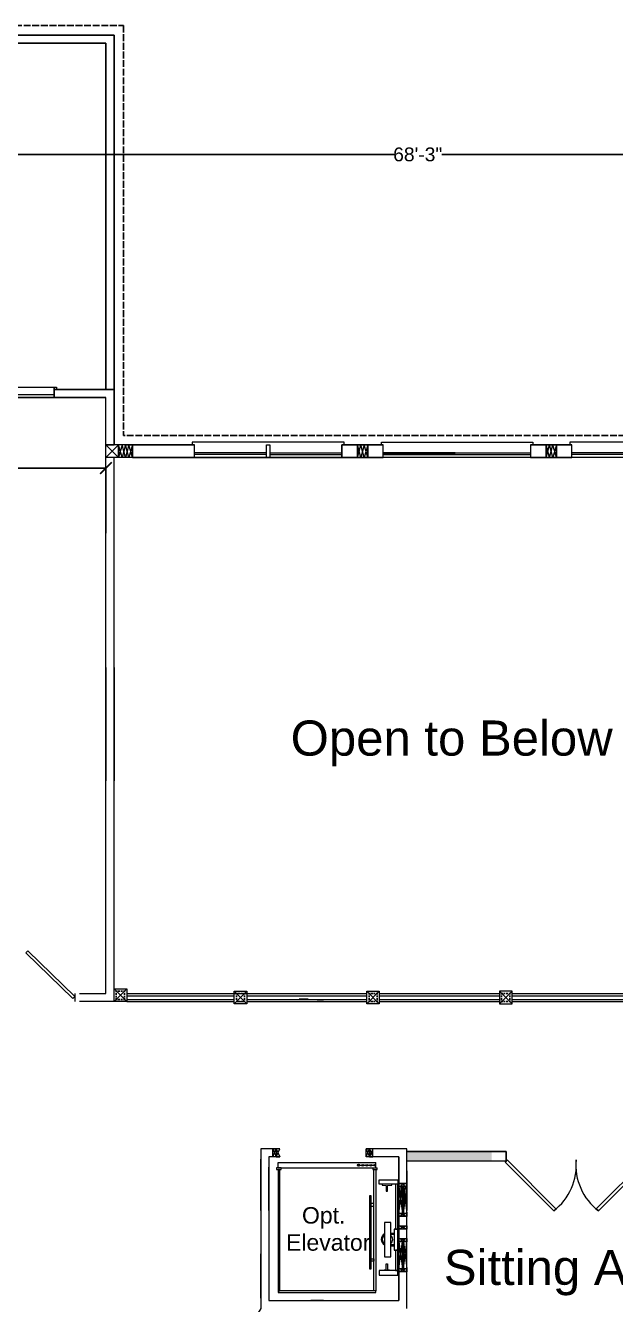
# Model space of a CAD drawing. Header units: inches. Extents: x 38 to 8673, y 1 to 7200.
# Drawn here: x 7721 to 7977, y 3506 to 4062 of the extents above; entities that cross this region are included whole.
import ezdxf

# ---------------------------------------------------------------- set-up
doc = ezdxf.new("R2010")
doc.units = ezdxf.units.IN
doc.header["$MEASUREMENT"] = 0
doc.linetypes.add('ACAD_ISO02W100', pattern=[15, 12, -3])
doc.layers.add('PDF_Layer 2', color=7, linetype='Continuous', true_color=0x221f1f)
doc.styles.add('PDF Arial', font='arial.ttf')
doc.styles.get("Standard").update_dxf_attribs({"font": 'arial.ttf'})
doc.dimstyles.get("Standard").update_dxf_attribs({"dimtxt": 6, "dimasz": 5, "dimexe": 0.18, "dimexo": 0.0625, "dimgap": 0.09, "dimtad": 0, "dimtih": 1, "dimtoh": 1, "dimdec": 0, "dimzin": 0, "dimdsep": 46, "dimlunit": 4, "dimtxsty": 'Standard', "dimblk": 'ARCHTICK', "dimcen": 0.09, "dimclrd": 3, "dimclre": 3, "dimclrt": 1, "dimadec": 0, "dimazin": 0, "dimtfac": 1, "dimtdec": 0, "dimtofl": 0, "dimtmove": 0, "dimatfit": 3, "dimfxl": 100, "dimtolj": 1, "dimtzin": 0, "dimarcsym": 0})

# ---------------------------------------------------------------- blocks, each defined once
blk = doc.blocks.new('_ArchTick')
at = {"color": 0, "linetype": 'ByBlock', "const_width": 0.15}
blk.add_lwpolyline([(-0.5, -0.5), (0.5, 0.5)], dxfattribs=at)
blk = doc.blocks.new('*D61')
at = {"layer": 'Defpoints', "color": 0, "transparency": 16777216}
for p in [(7481.47, 3869.64), (7755.5, 3841.24), (7481.47, 3837.39)]:
    blk.add_point(p, dxfattribs=at)
at = {"layer": 'PDF_Layer 2', "color": 3, "lineweight": -2, "transparency": 16777216}
for p, q in [((7481.47, 3837.46), (7481.47, 3869.82)), ((7481.47, 3869.64), (7605.71, 3869.64)), ((7755.5, 3869.64), (7631.26, 3869.64)), ((7755.5, 3841.3), (7755.5, 3869.82))]:
    blk.add_line(p, q, dxfattribs=at)
at = {"layer": 'PDF_Layer 2', "color": 3, "lineweight": -2, "transparency": 16777216, "xscale": 5, "yscale": 5, "zscale": 5, "rotation": 180}
blk.add_blockref('_ArchTick', (7481.47, 3869.64), dxfattribs=at)
at = {"layer": 'PDF_Layer 2', "color": 3, "lineweight": -2, "transparency": 16777216, "xscale": 5, "yscale": 5, "zscale": 5}
blk.add_blockref('_ArchTick', (7755.5, 3869.64), dxfattribs=at)
at = {"layer": 'PDF_Layer 2', "color": 1, "transparency": 16777216, "insert": (7618.49, 3869.64), "char_height": 6, "attachment_point": 5}
blk.add_mtext('\\A1;22\'-10"', dxfattribs=at)
blk = doc.blocks.new('*D76')
at = {"layer": 'Defpoints', "color": 0, "transparency": 16777216}
for p in [(8300.51, 4005.95), (7481.47, 3903.81), (8300.51, 3879.52)]:
    blk.add_point(p, dxfattribs=at)
at = {"layer": 'PDF_Layer 2', "color": 3, "lineweight": -2, "transparency": 16777216}
for p, q in [((7481.47, 3903.87), (7481.47, 4006.13)), ((7481.47, 4005.95), (7880.58, 4005.95)), ((8300.51, 4005.95), (7901.4, 4005.95)), ((8300.51, 3879.58), (8300.51, 4006.13))]:
    blk.add_line(p, q, dxfattribs=at)
at = {"layer": 'PDF_Layer 2', "color": 3, "lineweight": -2, "transparency": 16777216, "xscale": 5, "yscale": 5, "zscale": 5, "rotation": 180}
blk.add_blockref('_ArchTick', (7481.47, 4005.95), dxfattribs=at)
at = {"layer": 'PDF_Layer 2', "color": 3, "lineweight": -2, "transparency": 16777216, "xscale": 5, "yscale": 5, "zscale": 5}
blk.add_blockref('_ArchTick', (8300.51, 4005.95), dxfattribs=at)
at = {"layer": 'PDF_Layer 2', "color": 1, "transparency": 16777216, "insert": (7890.99, 4005.95), "char_height": 6, "attachment_point": 5}
blk.add_mtext('\\A1;68\'-3"', dxfattribs=at)

msp = doc.modelspace()

# ---------------------------------------------------------------- linework, layer by layer
at = {"color": 18, "true_color": 0x000000}
for p, q in [((7232.69, 4057.81), (7759.01, 4057.81)), ((7236.21, 4054.29), (7755.49, 4054.29))]:
    msp.add_line(p, q, dxfattribs=at)
at = {"layer": 'PDF_Layer 2', "color": 18, "linetype": 'ACAD_ISO02W100', "ltscale": 0.25, "true_color": 0x000000}
for p, q in [((7228.51, 4061.98), (7763.19, 4061.98)), ((7763.19, 4061.98), (7763.19, 3883.81)), ((8052.55, 3883.81), (7763.19, 3883.81))]:
    msp.add_line(p, q, dxfattribs=at)
at = {"layer": 'PDF_Layer 2', "color": 18, "true_color": 0x000000}
for p, q in [((7759.01, 4057.81), (7759.01, 3879.81)), ((7755.49, 4054.29), (7755.49, 3903.81)), ((7733.03, 3900.29), (7733.03, 3904.85)), ((7733.03, 3903.81), (7759.01, 3903.81)), ((7733.03, 3900.29), (7661.03, 3900.29)), ((7733.03, 3900.29), (7755.5, 3900.29)), ((7755.51, 3879.81), (7759.03, 3879.81)), ((7761.03, 3874.29), (7761.03, 3879.81)), ((7767.03, 3874.29), (7767.03, 3879.81)), ((7857.99, 3879.81), (7857.99, 3874.29)), ((7864.79, 3874.29), (7864.79, 3879.81)), ((7869.27, 3874.29), (7869.27, 3879.81)), ((7946.79, 3874.29), (7946.79, 3879.81)), ((7951.27, 3874.29), (7951.27, 3879.81)), ((7857.99, 3874.29), (7793.99, 3874.29)), ((7886.31, 3572.64), (7929.37, 3572.64)), ((7929.37, 3568.47), (7929.37, 3572.64)), ((7886.31, 3568.35), (7929.37, 3568.47))]:
    msp.add_line(p, q, dxfattribs=at)
at = {"layer": 'PDF_Layer 2', "color": 18, "lineweight": 0, "true_color": 0x000000}
for p, q in [((7742.03, 3641.29), (7742.03, 3637.77)), ((7741.11, 3639.15), (7742.02, 3640.03)), ((7759.03, 3637.77), (7744.03, 3637.77))]:
    msp.add_line(p, q, dxfattribs=at)
for points in [[(7659.99, 3903.81), (7659.99, 3904.85), (7733.99, 3904.85), (7733.99, 3903.81)], [(7697.75, 3901.57), (7733.03, 3901.57)], [(7744.03, 3641.29), (7755.51, 3641.29), (7755.5, 3900.29), (7755.5, 3900.29)], [(7859.03, 3879.81), (7859.03, 3880.85), (7793.03, 3880.85), (7793.03, 3879.81)], [(7875.27, 3879.81), (7875.27, 3880.85), (7941.03, 3880.85), (7941.03, 3879.81)], [(8023.03, 3879.81), (8023.03, 3880.85), (7957.03, 3880.85), (7957.03, 3879.81)], [(7765.51, 3879.81), (7763.99, 3874.29), (7762.55, 3879.81), (7761.03, 3874.29), (7755.51, 3879.81)], [(7755.51, 3874.29), (7761.03, 3879.81)], [(7793.99, 3879.81), (7759.03, 3879.81)], [(7763.99, 3879.81), (7762.55, 3874.29), (7761.03, 3879.81)], [(7763.51, 3879.81), (7779.99, 3879.81)], [(7767.03, 3879.81), (7765.51, 3874.29), (7763.99, 3879.81)], [(7767.03, 3874.29), (7765.51, 3879.81)], [(7793.99, 3879.81), (7767.03, 3879.81), (7793.99, 3879.81)], [(7793.99, 3874.29), (7793.99, 3879.81)], [(7825.27, 3876.29), (7793.99, 3876.29)], [(7825.27, 3875.57), (7793.99, 3875.57)], [(7826.79, 3876.29), (7857.99, 3876.29)], [(7826.79, 3875.57), (7857.99, 3875.57)], [(7864.79, 3874.29), (7866.23, 3879.81)], [(7867.75, 3879.81), (7866.23, 3874.29), (7864.79, 3879.81)], [(7869.27, 3879.81), (7867.75, 3874.29), (7866.23, 3879.81)], [(7869.27, 3874.29), (7867.75, 3879.81)], [(8021.99, 3879.81), (8021.99, 3874.29), (7957.99, 3874.29), (7957.99, 3879.81), (7939.99, 3879.81), (7939.99, 3874.29), (7875.99, 3874.29), (7875.99, 3879.81)], [(7907.27, 3876.29), (7875.99, 3876.29)], [(7875.99, 3876.29), (7939.99, 3876.29)], [(7907.27, 3875.57), (7875.99, 3875.57)], [(7875.99, 3875.57), (7939.99, 3875.57)], [(7946.79, 3874.29), (7948.23, 3879.81)], [(7948.23, 3874.29), (7946.79, 3879.81)], [(7948.31, 3874.29), (7949.75, 3879.81)], [(7951.27, 3879.81), (7949.75, 3874.29), (7948.31, 3879.81)], [(7951.27, 3874.29), (7949.75, 3879.81)], [(7988.55, 3876.29), (7957.99, 3876.29)], [(7988.55, 3875.57), (7957.99, 3875.57)], [(7793.99, 3874.29), (7793.99, 3874.29), (7793.99, 3874.29), (7755.51, 3874.29)], [(7764.55, 3643.29), (7759.03, 3637.77), (7759.01, 3874.29), (7759.01, 3874.29)], [(7793.99, 3874.29), (7767.03, 3874.29), (7793.99, 3874.29)], [(7755.51, 3670.33), (7755.51, 3682.17)], [(7742.02, 3640.03), (7721.53, 3659.87), (7720.62, 3658.99)], [(7720.62, 3658.99), (7741.11, 3639.15)], [(7759.03, 3643.29), (7764.55, 3637.77), (7811.19, 3637.77)], [(7759.03, 3641.29), (7759.03, 3641.29)], [(7760.47, 3642.25), (7759.99, 3642.25), (7759.99, 3641.85)], [(7759.99, 3641.85), (7759.99, 3642.25), (7760.47, 3642.25)], [(7761.59, 3642.25), (7760.79, 3642.25)], [(7760.79, 3642.25), (7761.59, 3642.25)], [(7763.51, 3641.85), (7763.51, 3642.25), (7763.11, 3642.25)], [(7763.11, 3642.25), (7763.51, 3642.25), (7763.51, 3641.85)], [(7764.55, 3641.29), (7811.19, 3641.29)], [(7792.39, 3641.29), (7850.07, 3641.29)], [(7816.71, 3642.25), (7811.19, 3636.73)], [(7816.71, 3636.73), (7811.19, 3642.25)], [(7812.23, 3640.81), (7812.23, 3641.29), (7815.75, 3641.29)], [(7812.63, 3641.29), (7812.23, 3641.29)], [(7812.23, 3640.81), (7812.23, 3641.29), (7812.63, 3641.29)], [(7814.87, 3641.29), (7814.15, 3641.29)], [(7814.15, 3641.29), (7814.87, 3641.29)], [(7815.75, 3640.81), (7815.75, 3641.29), (7815.27, 3641.29)], [(7815.27, 3641.29), (7815.75, 3641.29), (7815.75, 3640.81)], [(7816.71, 3641.29), (7868.87, 3641.29)], [(7847.27, 3641.29), (7850.07, 3641.29)], [(7874.31, 3642.25), (7868.87, 3636.73)], [(7874.31, 3636.73), (7868.87, 3642.25)], [(7870.31, 3641.29), (7869.83, 3641.29), (7869.83, 3640.81)], [(7869.83, 3640.81), (7869.83, 3641.29), (7870.31, 3641.29)], [(7873.35, 3640.81), (7873.35, 3641.29), (7872.87, 3641.29)], [(7872.87, 3641.29), (7873.35, 3641.29), (7873.35, 3640.81)], [(7874.31, 3641.29), (7926.47, 3641.29)], [(7926.47, 3642.25), (7931.99, 3636.73)], [(7926.47, 3636.73), (7931.99, 3642.25)], [(7927.43, 3640.81), (7927.43, 3641.29), (7927.91, 3641.29)], [(7927.91, 3641.29), (7927.43, 3641.29), (7927.43, 3640.81)], [(7928.31, 3641.29), (7929.03, 3641.29)], [(7929.03, 3641.29), (7928.31, 3641.29)], [(7929.43, 3641.29), (7930.15, 3641.29)], [(7930.15, 3641.29), (7929.43, 3641.29)], [(7930.55, 3641.29), (7930.95, 3641.29)], [(7930.95, 3640.81), (7930.95, 3641.29), (7930.55, 3641.29)], [(7930.95, 3641.29), (7930.95, 3640.81)], [(7931.99, 3641.29), (7984.07, 3641.29)], [(7759.03, 3640.25), (7759.03, 3640.25)], [(7759.03, 3638.73), (7759.03, 3638.73)], [(7759.03, 3637.77), (7759.03, 3637.77)], [(7759.99, 3640.33), (7759.99, 3639.53)], [(7759.99, 3639.53), (7759.99, 3640.33)], [(7759.99, 3639.21), (7759.99, 3638.73), (7760.47, 3638.73)], [(7760.47, 3638.73), (7759.99, 3638.73), (7759.99, 3639.21)], [(7760.79, 3638.73), (7761.59, 3638.73)], [(7761.59, 3638.73), (7760.79, 3638.73)], [(7763.11, 3638.73), (7763.51, 3638.73), (7763.51, 3639.21)], [(7763.51, 3639.21), (7763.51, 3638.73), (7763.11, 3638.73)], [(7763.51, 3639.53), (7763.51, 3640.33)], [(7763.51, 3640.33), (7763.51, 3639.53)], [(7764.55, 3640.25), (7811.19, 3640.25)], [(7764.55, 3638.73), (7811.19, 3638.73)], [(7812.23, 3638.17), (7812.23, 3637.77), (7815.75, 3637.77)], [(7812.23, 3638.17), (7812.23, 3637.77), (7812.63, 3637.77)], [(7812.63, 3637.77), (7812.23, 3637.77)], [(7814.15, 3637.77), (7814.87, 3637.77)], [(7814.87, 3637.77), (7814.15, 3637.77)], [(7815.27, 3637.77), (7815.75, 3637.77), (7815.75, 3638.17)], [(7815.75, 3638.17), (7815.75, 3637.77), (7815.27, 3637.77)], [(7816.71, 3640.25), (7868.87, 3640.25)], [(7816.71, 3638.73), (7868.87, 3638.73)], [(7816.71, 3637.77), (7868.87, 3637.77)], [(7843.43, 3638.81), (7841.35, 3638.81), (7839.43, 3638.81)], [(7839.59, 3638.65), (7839.83, 3638.65)], [(7869.83, 3638.17), (7869.83, 3637.77), (7870.31, 3637.77)], [(7870.31, 3637.77), (7869.83, 3637.77), (7869.83, 3638.17)], [(7872.87, 3637.77), (7873.35, 3637.77), (7873.35, 3638.17)], [(7873.35, 3638.17), (7873.35, 3637.77), (7872.87, 3637.77)], [(7874.31, 3640.25), (7926.47, 3640.25)], [(7874.31, 3638.73), (7926.47, 3638.73)], [(7874.31, 3637.77), (7926.47, 3637.77)], [(7927.91, 3637.77), (7927.43, 3637.77), (7927.43, 3638.17)], [(7927.43, 3638.17), (7927.43, 3637.77), (7927.91, 3637.77)], [(7929.03, 3637.77), (7928.31, 3637.77)], [(7928.31, 3637.77), (7929.03, 3637.77)], [(7930.15, 3637.77), (7929.43, 3637.77)], [(7929.43, 3637.77), (7930.15, 3637.77)], [(7930.95, 3638.17), (7930.95, 3637.77), (7930.55, 3637.77)], [(7930.55, 3637.77), (7930.95, 3637.77)], [(7930.95, 3637.77), (7930.95, 3638.17)], [(7931.99, 3640.25), (7984.07, 3640.25)], [(7931.99, 3638.73), (7984.07, 3638.73)], [(7931.99, 3637.77), (7984.07, 3637.77)], [(7831.03, 3573.77), (7822.79, 3573.77), (7822.79, 3504.33)], [(7827.99, 3570.33), (7829.51, 3573.77), (7829.51, 3570.33), (7827.99, 3570.33), (7827.99, 3573.77), (7829.51, 3573.77), (7831.03, 3570.33), (7826.31, 3570.33), (7826.31, 3507.77), (7882.79, 3507.77), (7882.79, 3570.33), (7868.55, 3570.33), (7869.99, 3573.77), (7869.99, 3570.33), (7868.55, 3570.33), (7868.55, 3573.77), (7869.99, 3573.77), (7871.51, 3570.33)], [(7827.99, 3573.77), (7829.51, 3570.33)], [(7868.55, 3573.77), (7869.99, 3570.33)], [(7886.31, 3573.77), (7868.55, 3573.77)], [(7871.51, 3573.77), (7869.99, 3573.77), (7869.99, 3570.33), (7871.51, 3570.33), (7871.51, 3573.77), (7869.99, 3570.33)], [(7882.79, 3570.33), (7882.79, 3507.77)], [(7886.31, 3504.33), (7886.31, 3573.77)], [(7886.31, 3507.77), (7886.31, 3568.73)], [(7959.81, 3568.9), (7959.81, 3568.9)], [(7830.31, 3565.53), (7830.31, 3567.77), (7872.79, 3567.77)], [(7831.67, 3565.53), (7871.43, 3565.53), (7873.43, 3565.53)], [(7865.51, 3566.73), (7865.83, 3566.65), (7867.19, 3566.97), (7868.07, 3566.65), (7868.87, 3566.97), (7869.75, 3566.65), (7870.63, 3566.97), (7871.51, 3566.65), (7872.39, 3566.97), (7872.55, 3566.81), (7872.55, 3566.57)], [(7865.51, 3566.57), (7865.83, 3566.65), (7867.19, 3566.41), (7868.07, 3566.65), (7868.87, 3566.41), (7869.75, 3566.65), (7870.63, 3566.41), (7871.51, 3566.65), (7872.39, 3566.41), (7872.55, 3566.57)], [(7871.43, 3565.53), (7871.43, 3564.81), (7873.43, 3564.81), (7873.43, 3565.53)], [(7872.79, 3565.53), (7872.79, 3567.77)], [(7886.31, 3557.29), (7882.79, 3557.29), (7882.79, 3558.81), (7886.31, 3558.81), (7886.31, 3557.29), (7882.79, 3558.81)], [(7886.31, 3558.81), (7882.79, 3557.29)], [(7883.83, 3553.53), (7883.83, 3555.61), (7883.83, 3557.53)], [(7882.79, 3545.77), (7884.31, 3557.29), (7882.79, 3557.29), (7882.79, 3545.77), (7884.31, 3545.77), (7884.31, 3557.29)], [(7882.79, 3557.29), (7884.31, 3545.77)], [(7883.67, 3557.45), (7883.67, 3557.13)], [(7884.47, 3557.29), (7884.47, 3545.77)], [(7884.55, 3553.53), (7885.27, 3555.61), (7885.83, 3557.45)], [(7884.63, 3557.29), (7884.63, 3545.77)], [(7884.79, 3545.77), (7886.31, 3557.29), (7884.79, 3557.29), (7884.79, 3545.77), (7886.31, 3545.77), (7886.31, 3557.29)], [(7884.79, 3557.29), (7886.31, 3545.77)], [(7886.31, 3544.33), (7882.79, 3544.33), (7882.79, 3545.77), (7886.31, 3545.77), (7886.31, 3544.33), (7882.79, 3545.77)], [(7886.31, 3545.77), (7882.79, 3544.33)], [(7886.31, 3538.81), (7882.79, 3538.81), (7882.79, 3540.33), (7886.31, 3540.33), (7886.31, 3538.81), (7882.79, 3540.33)], [(7886.31, 3540.33), (7882.79, 3538.81)], [(7886.31, 3533.29), (7882.79, 3533.29), (7882.79, 3534.81), (7886.31, 3534.81), (7886.31, 3533.29), (7882.79, 3534.81)], [(7886.31, 3534.81), (7882.79, 3533.29)], [(7882.79, 3521.77), (7884.31, 3533.29), (7882.79, 3533.29), (7882.79, 3521.77), (7884.31, 3521.77), (7884.31, 3533.29)], [(7882.79, 3533.29), (7884.31, 3521.77)], [(7884.47, 3533.29), (7884.47, 3521.77)], [(7884.63, 3533.29), (7884.63, 3521.77)], [(7884.79, 3521.77), (7886.31, 3533.29), (7884.79, 3533.29), (7884.79, 3521.77), (7886.31, 3521.77), (7886.31, 3533.29)], [(7884.79, 3533.29), (7886.31, 3521.77)], [(7822.79, 3508.81), (7822.79, 3528.09)], [(7886.31, 3520.33), (7882.79, 3520.33), (7882.79, 3521.77), (7886.31, 3521.77), (7886.31, 3520.33), (7882.79, 3521.77)], [(7886.31, 3521.77), (7882.79, 3520.33)], [(7839.99, 3507.77), (7850.07, 3507.77), (7844.55, 3507.77)]]:
    msp.add_lwpolyline(points, dxfattribs=at)
for points in [[(7825.27, 3879.81), (7826.79, 3879.81), (7826.79, 3874.29), (7825.27, 3874.29)], [(7857.99, 3879.81), (7875.99, 3879.81)], [(7939.99, 3879.81), (7957.99, 3879.81)], [(7793.99, 3874.29), (7793.99, 3874.29), (7767.03, 3874.29)], [(7857.99, 3874.29), (7875.99, 3874.29)], [(7939.99, 3874.29), (7957.99, 3874.29)], [(7755.51, 3782.97), (7755.51, 3733.77)], [(7759.03, 3782.97), (7759.03, 3733.77)], [(7764.55, 3637.77), (7759.03, 3637.77), (7759.03, 3643.29), (7764.55, 3643.29)], [(7759.99, 3641.45), (7759.99, 3640.73)], [(7762.71, 3642.25), (7761.99, 3642.25)], [(7763.51, 3640.73), (7763.51, 3641.45)], [(7816.71, 3636.73), (7811.19, 3636.73), (7811.19, 3642.25), (7816.71, 3642.25)], [(7813.75, 3641.29), (7813.03, 3641.29)], [(7874.31, 3636.73), (7868.87, 3636.73), (7868.87, 3642.25), (7874.31, 3642.25)], [(7871.43, 3641.29), (7870.63, 3641.29)], [(7872.55, 3641.29), (7871.75, 3641.29)], [(7926.47, 3636.73), (7931.99, 3636.73), (7931.99, 3642.25), (7926.47, 3642.25)], [(7761.99, 3638.73), (7762.71, 3638.73)], [(7812.23, 3640.41), (7812.23, 3639.69)], [(7812.23, 3639.29), (7812.23, 3638.57)], [(7813.03, 3637.77), (7813.75, 3637.77)], [(7815.75, 3639.69), (7815.75, 3640.41)], [(7815.75, 3638.57), (7815.75, 3639.29)], [(7850.07, 3637.77), (7847.27, 3637.77)], [(7869.83, 3640.41), (7869.83, 3639.69)], [(7869.83, 3639.29), (7869.83, 3638.57)], [(7870.63, 3637.77), (7871.43, 3637.77)], [(7871.75, 3637.77), (7872.55, 3637.77)], [(7873.35, 3639.69), (7873.35, 3640.41)], [(7873.35, 3638.57), (7873.35, 3639.29)], [(7927.43, 3639.69), (7927.43, 3640.41)], [(7927.43, 3638.57), (7927.43, 3639.29)], [(7930.95, 3640.41), (7930.95, 3639.69)], [(7930.95, 3639.29), (7930.95, 3638.57)], [(7822.79, 3546.89), (7822.79, 3569.29)], [(7831.03, 3573.77), (7829.51, 3573.77), (7829.51, 3570.33), (7831.03, 3570.33), (7829.51, 3570.33)], [(7928.93, 3568.03), (7950.13, 3546.83), (7951.01, 3547.71), (7929.81, 3568.91)], [(7990.69, 3568.02), (7969.49, 3546.82), (7968.61, 3547.7), (7989.81, 3568.9)], [(7826.31, 3546.89), (7826.31, 3565.77)], [(7831.67, 3565.53), (7829.67, 3565.53), (7829.67, 3564.81), (7831.67, 3564.81)], [(7830.31, 3512.01), (7831.03, 3512.01), (7831.03, 3564.81), (7830.31, 3564.81)], [(7865.27, 3566.81), (7864.63, 3566.81), (7864.63, 3566.57), (7865.27, 3566.57)], [(7865.27, 3567.13), (7865.51, 3567.13), (7865.51, 3566.17), (7865.27, 3566.17)], [(7872.79, 3512.01), (7871.99, 3512.01), (7871.99, 3564.81), (7872.79, 3564.81)], [(7872.79, 3567.13), (7872.55, 3567.13), (7872.55, 3566.17), (7872.79, 3566.17)], [(7882.79, 3546.89), (7882.79, 3565.77)], [(7886.31, 3546.89), (7886.31, 3564.25)], [(7882.31, 3558.33), (7874.31, 3558.33), (7874.31, 3560.33), (7882.31, 3560.33)], [(7875.51, 3558.33), (7875.51, 3558.01), (7877.35, 3557.77), (7877.35, 3555.29), (7877.83, 3555.29), (7877.83, 3557.77), (7879.67, 3558.01), (7879.67, 3558.33)], [(7882.31, 3558.33), (7881.27, 3558.33), (7881.27, 3538.81), (7882.31, 3538.81)], [(7870.15, 3553.45), (7870.55, 3553.45), (7870.55, 3521.45), (7870.15, 3521.45)], [(7884.31, 3557.29), (7884.79, 3557.29), (7884.79, 3545.77), (7884.31, 3545.77)], [(7884.79, 3553.93), (7885.27, 3553.45)], [(7884.79, 3553.93), (7885.27, 3553.45)], [(7870.55, 3548.89), (7871.99, 3548.89), (7871.99, 3549.93), (7870.55, 3549.93)], [(7876.55, 3526.81), (7879.27, 3526.81), (7879.27, 3541.77), (7876.55, 3541.77)], [(7880.79, 3536.57), (7879.27, 3536.57), (7879.27, 3537.05), (7880.79, 3537.05)], [(7880.79, 3529.77), (7882.31, 3529.77), (7882.31, 3538.81), (7880.79, 3538.81)], [(7880.79, 3532.01), (7879.27, 3532.01), (7879.27, 3531.53), (7880.79, 3531.53)], [(7882.31, 3529.77), (7881.27, 3529.77), (7881.27, 3520.81), (7882.31, 3520.81)], [(7884.31, 3533.29), (7884.79, 3533.29), (7884.79, 3521.77), (7884.31, 3521.77)], [(7870.55, 3525.93), (7871.99, 3525.93), (7871.99, 3524.89), (7870.55, 3524.89)], [(7882.31, 3520.81), (7874.31, 3520.81), (7874.31, 3518.81), (7882.31, 3518.81)], [(7875.51, 3520.81), (7875.51, 3521.05), (7877.35, 3521.29), (7877.35, 3523.77), (7877.83, 3523.77), (7877.83, 3521.29), (7879.67, 3521.05), (7879.67, 3520.81)], [(7830.31, 3511.29), (7872.79, 3511.29), (7872.79, 3512.01), (7830.31, 3512.01)]]:
    msp.add_lwpolyline(points, close=True, dxfattribs=at)
for points in [[(7879.3, 3532.59, 0.227951), (7880.15, 3534.37, 0.227682), (7879.3, 3536.15)], [(7822.79, 3507.77), (7822.79, 3504.33), (7799.59, 3466.89, -0.254102), (7827.5, 3417.98)]]:
    msp.add_lwpolyline(points, format="xyb", dxfattribs=at)
for centre, radius, start, end in [((7935.14, 3566.55), 24.76, 307.202, 5.4658), ((7984.49, 3566.55), 24.76, 174.5354, 232.7955), ((7877.87, 3534.37), 2.76, 119.9898, 239.9973), ((7877.87, 3534.37), 2.28, 128.6482, 231.3359)]:
    msp.add_arc(centre, radius, start, end, dxfattribs=at)
at = {"layer": 'PDF_Layer 2', "color": 18, "lineweight": 0, "true_color": 0x000000, "transparency": 33554559}
msp.add_solid([(7923.16, 3568.35), (7886.31, 3568.35), (7923.16, 3572.64), (7886.31, 3572.64)], dxfattribs=at)

# ---------------------------------------------------------------- texts
at = {"layer": 'PDF_Layer 2', "color": 18, "lineweight": 0, "true_color": 0x000000, "attachment_point": 7, "style": 'PDF Arial'}
for s, insert, char_height in [('Open to Below', (7835.79, 3740.06), 15.2708), ('Opt.', (7840.69, 3539.11), 7.158), ('Elevator', (7833.75, 3529.38), 7.158), ('Sitting Area', (7902.33, 3509.97), 15.2708)]:
    msp.add_mtext(s, dxfattribs=dict(at, insert=insert, char_height=char_height))

# ---------------------------------------------------------------- dimensions: what is measured, and where the dimension line sits
at = {"layer": 'PDF_Layer 2', "color": 18, "true_color": 0x000000}
dim = msp.add_linear_dim(base=(8300.51, 4005.95), p1=(7481.47, 3903.81), p2=(8300.51, 3879.52), dimstyle='Standard', dxfattribs=at)
dim.commit()
dim.dimension.update_dxf_attribs({"geometry": '*D76', "text_midpoint": (7890.99, 4005.95)})
dim = msp.add_linear_dim(base=(7481.47, 3869.64), p1=(7755.5, 3841.24), p2=(7481.47, 3837.39), dimstyle='Standard', dxfattribs=at)
dim.commit()
dim.dimension.update_dxf_attribs({"geometry": '*D61', "text_midpoint": (7618.49, 3869.64), "dimtype": 160})

doc.saveas('drawing.dxf')
